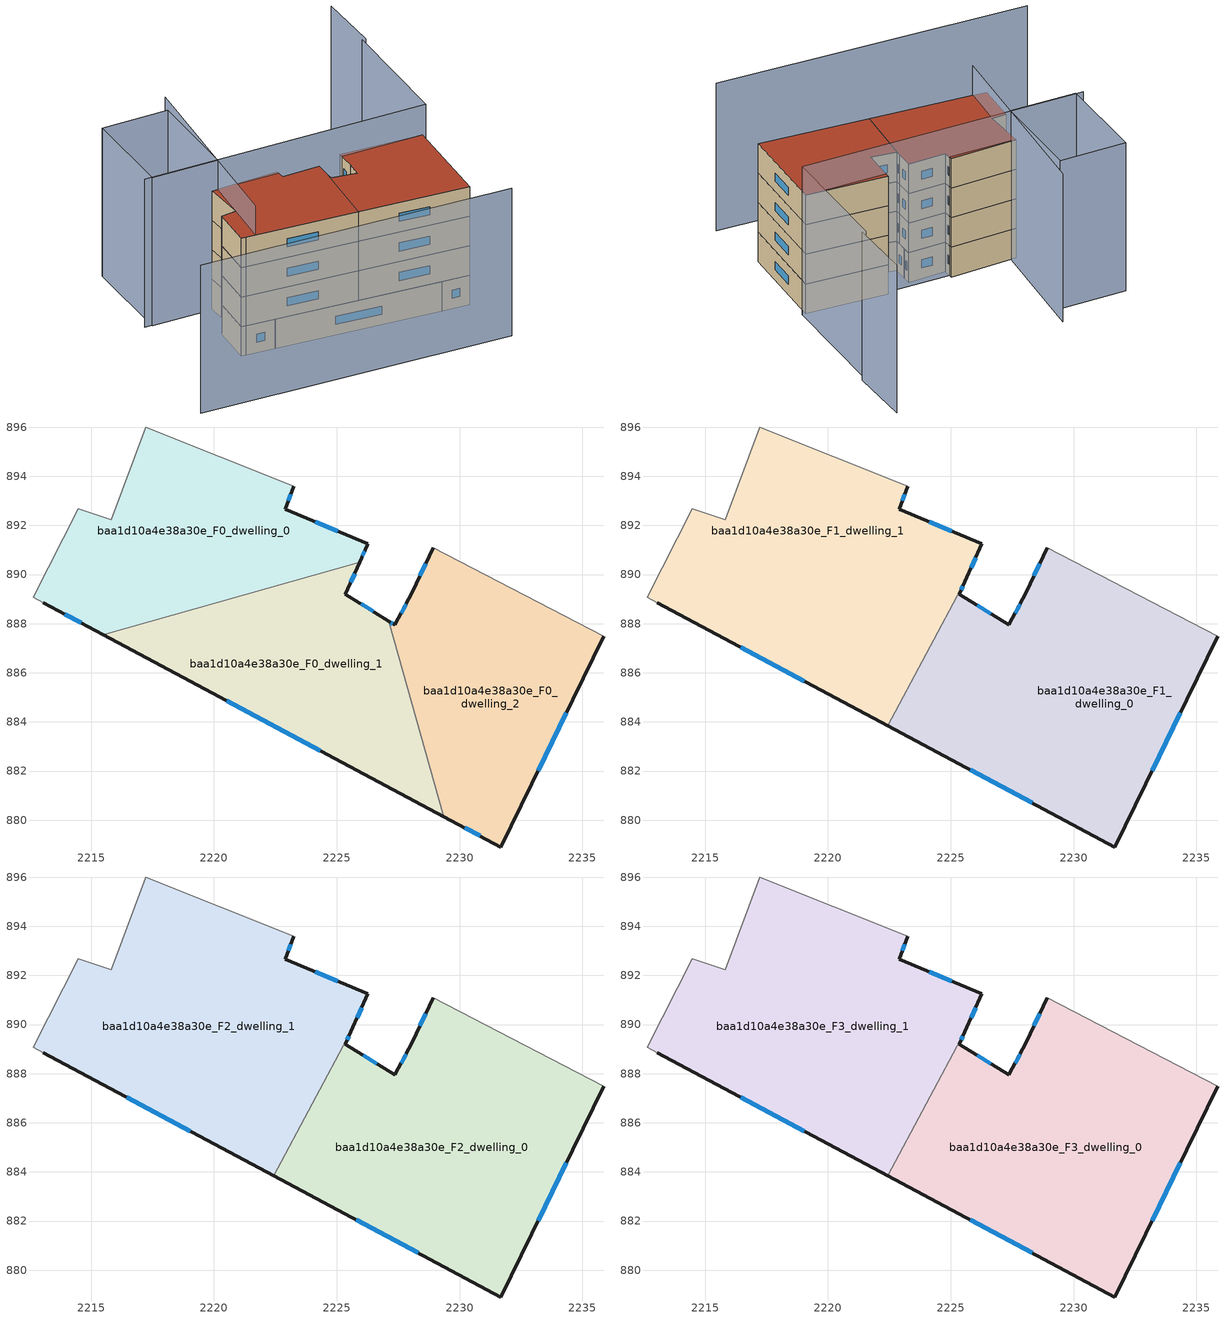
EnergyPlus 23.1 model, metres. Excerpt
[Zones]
baa1d10a4e38a30e_F0_dwelling_0
 floor ground (EU_floor_Construction): 2223.24,893.6 2222.9,892.67 2226.27,891.26 2226.25,891.2 2225.94,890.51 2215.49,887.56 2213.05,888.86 2212.64,889.08 2214.47,892.68 2215.82,892.24 2217.22,896.01 z0
 wall outside (EU_wall_Construction): 2225.94,890.51 2226.25,891.2 2226.27,891.26 2222.9,892.67 2223.24,893.6 / 2213.05,888.86 2215.49,887.56 z0:3
 wall adiabatic (EU_wall_Construction): 2223.24,893.6 2217.22,896.01 2215.82,892.24 2214.47,892.68 2212.64,889.08 2213.05,888.86 z0:3
 wall to baa1d10a4e38a30e_F0_dwelling_1 (EU_wall_Construction): 2215.49,887.56 2225.94,890.51 z0:3
 window (EU_Window_Construction): 2226.05,890.76 2226.13,890.95 / 2213.94,888.39 2214.6,888.03 / 2223.03,893 2223.12,893.26 / 2225.05,891.77 2224.13,892.16 z1.09:1.91
baa1d10a4e38a30e_F0_dwelling_1
 floor ground (EU_floor_Construction): 2227.12,888.1 2229.36,880.15 2215.49,887.56 2225.94,890.51 2225.35,889.21 z0
 wall outside (EU_wall_Construction): 2215.49,887.56 2229.36,880.15 / 2227.12,888.1 2225.35,889.21 2225.94,890.51 z0:3
 wall to baa1d10a4e38a30e_F0_dwelling_2 (EU_wall_Construction): 2229.37,880.15 2227.12,888.1 z0:3
 window (EU_Window_Construction): 2220.52,884.87 2224.33,882.84 / 2225.56,889.68 2225.72,890.04 / 2226.48,888.5 2226,888.81 z1.09:1.91
baa1d10a4e38a30e_F0_dwelling_2
 floor ground (EU_floor_Construction): 2235.87,887.49 2231.68,878.91 2229.36,880.15 2227.12,888.1 2227.36,887.95 2228.08,889.29 2228.92,891.1 z0
 wall outside (EU_wall_Construction): 2228.92,891.1 2228.08,889.29 2227.36,887.95 2227.12,888.1 / 2229.36,880.15 2231.68,878.91 2235.87,887.49 z0:3
 wall adiabatic (EU_wall_Construction): 2235.87,887.49 2228.92,891.1 z0:3
 window (EU_Window_Construction): 2227.82,888.8 2227.62,888.43 / 2228.62,890.44 2228.39,889.94 / 2233.2,882.02 2234.35,884.37 / 2230.21,879.7 2230.84,879.36 / 2227.28,888 2227.21,888.04 z1.09:1.91
baa1d10a4e38a30e_F1_dwelling_0
 floor to baa1d10a4e38a30e_F0_dwelling_1 (EU_floor_Construction): 2227.12,888.1 2229.36,880.15 2222.44,883.84 2225.57,889.7 2225.35,889.21 z3
 floor to baa1d10a4e38a30e_F0_dwelling_2 (EU_floor_Construction): 2235.87,887.49 2231.68,878.91 2229.36,880.15 2227.12,888.1 2227.36,887.95 2228.08,889.29 2228.92,891.1 z3
 wall outside (EU_wall_Construction): 2228.92,891.1 2228.08,889.29 2227.36,887.95 2225.35,889.21 2225.58,889.7 / 2222.44,883.84 2231.68,878.91 2235.87,887.49 z3:6
 wall adiabatic (EU_wall_Construction): 2235.87,887.49 2228.92,891.1 z3:6
 wall to baa1d10a4e38a30e_F1_dwelling_1 (EU_wall_Construction): 2225.58,889.7 2222.44,883.84 z3:6
 window (EU_Window_Construction): 2227.82,888.8 2227.62,888.43 / 2228.62,890.44 2228.39,889.94 / 2233.2,882.02 2234.35,884.37 / 2225.8,882.05 2228.33,880.7 / 2225.43,889.39 2225.5,889.52 / 2226.63,888.4 2226.08,888.75 z4.09:4.91
baa1d10a4e38a30e_F1_dwelling_1
 floor to baa1d10a4e38a30e_F0_dwelling_0 (EU_floor_Construction): 2223.24,893.6 2222.9,892.67 2226.27,891.26 2226.25,891.2 2225.94,890.51 2215.49,887.56 2213.05,888.86 2212.64,889.08 2214.47,892.68 2215.82,892.24 2217.22,896.01 z3
 floor to baa1d10a4e38a30e_F0_dwelling_1 (EU_floor_Construction): 2225.94,890.51 2225.57,889.7 2222.44,883.84 2215.49,887.56 z3
 wall outside (EU_wall_Construction): 2225.58,889.7 2226.27,891.26 2222.9,892.67 2223.24,893.6 / 2213.05,888.86 2222.44,883.84 z3:6
 wall adiabatic (EU_wall_Construction): 2223.24,893.6 2217.22,896.01 2215.82,892.24 2214.47,892.68 2212.64,889.08 2213.05,888.86 z3:6
 window (EU_Window_Construction): 2223.03,893 2223.12,893.26 / 2225.05,891.77 2224.13,892.16 / 2225.83,890.27 2226.02,890.69 / 2216.46,887.04 2219.03,885.66 z4.09:4.91
baa1d10a4e38a30e_F2_dwelling_0
 floor to baa1d10a4e38a30e_F1_dwelling_0 (EU_floor_Construction): 2235.87,887.49 2231.68,878.91 2222.44,883.84 2225.58,889.7 2225.35,889.21 2227.36,887.95 2228.08,889.29 2228.92,891.1 z6
 wall outside (EU_wall_Construction): 2228.92,891.1 2228.08,889.29 2227.36,887.95 2225.35,889.21 2225.58,889.7 / 2222.44,883.84 2231.68,878.91 2235.87,887.49 z6:9
 wall adiabatic (EU_wall_Construction): 2235.87,887.49 2228.92,891.1 z6:9
 wall to baa1d10a4e38a30e_F2_dwelling_1 (EU_wall_Construction): 2225.58,889.7 2222.44,883.84 z6:9
 window (EU_Window_Construction): 2227.82,888.8 2227.62,888.43 / 2228.62,890.44 2228.39,889.94 / 2233.2,882.02 2234.35,884.37 / 2225.8,882.05 2228.33,880.7 / 2225.43,889.39 2225.5,889.52 / 2226.63,888.4 2226.08,888.75 z7.09:7.91
baa1d10a4e38a30e_F2_dwelling_1
 floor to baa1d10a4e38a30e_F1_dwelling_1 (EU_floor_Construction): 2223.24,893.6 2222.9,892.67 2226.27,891.26 2225.58,889.7 2222.44,883.84 2213.05,888.86 2212.64,889.08 2214.47,892.68 2215.82,892.24 2217.22,896.01 z6
 wall outside (EU_wall_Construction): 2225.58,889.7 2226.27,891.26 2222.9,892.67 2223.24,893.6 / 2213.05,888.86 2222.44,883.84 z6:9
 wall adiabatic (EU_wall_Construction): 2223.24,893.6 2217.22,896.01 2215.82,892.24 2214.47,892.68 2212.64,889.08 2213.05,888.86 z6:9
 window (EU_Window_Construction): 2223.03,893 2223.12,893.26 / 2225.05,891.77 2224.13,892.16 / 2225.83,890.27 2226.02,890.69 / 2216.46,887.04 2219.03,885.66 z7.09:7.91
baa1d10a4e38a30e_F3_dwelling_0
 floor to baa1d10a4e38a30e_F2_dwelling_0 (EU_floor_Construction): 2235.87,887.49 2231.68,878.91 2222.44,883.84 2225.58,889.7 2225.35,889.21 2227.36,887.95 2228.08,889.29 2228.92,891.1 z9
 wall outside (EU_wall_Construction): 2228.92,891.1 2228.08,889.29 2227.36,887.95 2225.35,889.21 2225.58,889.7 / 2222.44,883.84 2231.68,878.91 2235.87,887.49 z9:12
 wall adiabatic (EU_wall_Construction): 2235.87,887.49 2228.92,891.1 z9:12
 wall to baa1d10a4e38a30e_F3_dwelling_1 (EU_wall_Construction): 2225.58,889.7 2222.44,883.84 z9:12
 window (EU_Window_Construction): 2227.82,888.8 2227.62,888.43 / 2228.62,890.44 2228.39,889.94 / 2233.2,882.02 2234.35,884.37 / 2225.8,882.05 2228.33,880.7 / 2225.43,889.39 2225.5,889.52 / 2226.63,888.4 2226.08,888.75 z10.09:10.91
 roof outside (EU_roof_Construction): 2231.68,878.91 2235.87,887.49 2228.92,891.1 2228.08,889.29 2227.36,887.95 2225.35,889.21 2225.58,889.7 2222.44,883.84 z12
baa1d10a4e38a30e_F3_dwelling_1
 floor to baa1d10a4e38a30e_F2_dwelling_1 (EU_floor_Construction): 2223.24,893.6 2222.9,892.67 2226.27,891.26 2225.58,889.7 2222.44,883.84 2213.05,888.86 2212.64,889.08 2214.47,892.68 2215.82,892.24 2217.22,896.01 z9
 wall outside (EU_wall_Construction): 2225.58,889.7 2226.27,891.26 2222.9,892.67 2223.24,893.6 / 2213.05,888.86 2222.44,883.84 z9:12
 wall adiabatic (EU_wall_Construction): 2223.24,893.6 2217.22,896.01 2215.82,892.24 2214.47,892.68 2212.64,889.08 2213.05,888.86 z9:12
 window (EU_Window_Construction): 2223.03,893 2223.12,893.26 / 2225.05,891.77 2224.13,892.16 / 2225.83,890.27 2226.02,890.69 / 2216.46,887.04 2219.03,885.66 z10.09:10.91
 roof outside (EU_roof_Construction): 2222.44,883.84 2225.58,889.7 2226.27,891.26 2222.9,892.67 2223.24,893.6 2217.22,896.01 2215.82,892.24 2214.47,892.68 2212.64,889.08 2213.05,888.86 z12
shading: 2203.08,885.97 2229.91,872.87 / 2241.19,898.37 2236.19,887.34 / 2236.19,887.34 2211.24,898.67 / 2223.06,905.76 2213.8,888.46 / 2243.93,903.96 2241.49,898.24 / 2215.64,906.84 2221.49,904.23 / 2221.49,904.23 2217.68,895.69 / 2217.68,895.69 2211.83,898.3 / 2211.83,898.3 2215.64,906.84 z0:15
[Building]
EU S2 Campaign: North Axis=0; Terrain=City; Solar Distribution=FullExterior
[Site:Location]
Bologna: Latitude=44.5; Longitude=11.25; Time Zone=1; Elevation=37
[SizingPeriod:WeatherFileDays]
AnnualSizingPeriod: Begin Month=1; Begin Day of Month=1; End Month=12; End Day of Month=31; Day of Week for Start Day=Monday; Use Weather File Daylight Saving Period=No; Use Weather File Rain and Snow Indicators=No
[MATERIAL]
EU_InternalMass_Material: Roughness=MediumRough; Thickness=0.1; Conductivity=1; Density=1800; Specific Heat=900; Thermal Absorptance=0.9; Solar Absorptance=0.7; Visible Absorptance=0.7
[MATERIAL:NOMASS] Roughness=MediumRough; Thermal Absorptance=0.9; Solar Absorptance=0.7; Visible Absorptance=0.7
Name | Thermal Resistance
EU_wall_NoMass | 0.818544
EU_roof_NoMass | 0.6448
EU_floor_NoMass | 0.806
[WINDOWMATERIAL:SIMPLEGLAZINGSYSTEM]
EU_Window_SimpleGlazing: UFactor=4.43105; Solar Heat Gain Coefficient=0.85; Visible Transmittance=0.85
[CONSTRUCTION]
EU_wall_Construction: EU_wall_NoMass
EU_roof_Construction: EU_roof_NoMass
EU_floor_Construction: EU_floor_NoMass
EU_Window_Construction: EU_Window_SimpleGlazing
EU_InternalMass_Construction: EU_InternalMass_Material
[ZONE] Type=1; Multiplier=1; Ceiling Height=autocalculate; Floor Area=autocalculate; Part of Total Floor Area=Yes
Name | Volume
baa1d10a4e38a30e_F0_dwelling_0 | 179.205
baa1d10a4e38a30e_F1_dwelling_0; baa1d10a4e38a30e_F2_dwelling_0; baa1d10a4e38a30e_F3_dwelling_0 | 268.797
baa1d10a4e38a30e_F0_dwelling_1 | 179.197
baa1d10a4e38a30e_F1_dwelling_1 | 268.8
baa1d10a4e38a30e_F2_dwelling_1; baa1d10a4e38a30e_F3_dwelling_1 | 268.805
baa1d10a4e38a30e_F0_dwelling_2 | 179.196
[INTERNALMASS] Construction=EU_InternalMass_Construction
Name | Zone or ZoneList | Surface Area
baa1d10a4e38a30e_F0_dwelling_0_EU_InternalMass | baa1d10a4e38a30e_F0_dwelling_0 | 59.7346
baa1d10a4e38a30e_F0_dwelling_1_EU_InternalMass | baa1d10a4e38a30e_F0_dwelling_1 | 59.7318
baa1d10a4e38a30e_F0_dwelling_2_EU_InternalMass | baa1d10a4e38a30e_F0_dwelling_2 | 59.7316
baa1d10a4e38a30e_F1_dwelling_0_EU_InternalMass | baa1d10a4e38a30e_F1_dwelling_0 | 89.599
baa1d10a4e38a30e_F1_dwelling_1_EU_InternalMass | baa1d10a4e38a30e_F1_dwelling_1 | 89.6017
baa1d10a4e38a30e_F2_dwelling_0_EU_InternalMass | baa1d10a4e38a30e_F2_dwelling_0 | 89.599
baa1d10a4e38a30e_F2_dwelling_1_EU_InternalMass | baa1d10a4e38a30e_F2_dwelling_1 | 89.6017
baa1d10a4e38a30e_F3_dwelling_0_EU_InternalMass | baa1d10a4e38a30e_F3_dwelling_0 | 89.599
baa1d10a4e38a30e_F3_dwelling_1_EU_InternalMass | baa1d10a4e38a30e_F3_dwelling_1 | 89.6017
[OTHEREQUIPMENT] Fuel Type=Electricity; Design Level Calculation Method=Watts/Area; Power per Zone Floor Area=1; Fraction Latent=0; Fraction Radiant=0; Fraction Lost=0; Carbon Dioxide Generation Rate=0; EndUse Subcategory=EU_Step8_InternalGains
Name | Zone or ZoneList or Space or SpaceList | Schedule
EU_Step8_InternalGain_baa1d10a4e38a30e_F0_dwelling_0_f000 | baa1d10a4e38a30e_F0_dwelling_0 | EU_Step8_GainSchedule_baa1d10a4e38a30e_F0_dwelling_0_f000
EU_Step8_InternalGain_baa1d10a4e38a30e_F0_dwelling_1_f000 | baa1d10a4e38a30e_F0_dwelling_1 | EU_Step8_GainSchedule_baa1d10a4e38a30e_F0_dwelling_1_f000
EU_Step8_InternalGain_baa1d10a4e38a30e_F0_dwelling_2_f000 | baa1d10a4e38a30e_F0_dwelling_2 | EU_Step8_GainSchedule_baa1d10a4e38a30e_F0_dwelling_2_f000
EU_Step8_InternalGain_baa1d10a4e38a30e_F1_dwelling_0_f000 | baa1d10a4e38a30e_F1_dwelling_0 | EU_Step8_GainSchedule_baa1d10a4e38a30e_F1_dwelling_0_f000
EU_Step8_InternalGain_baa1d10a4e38a30e_F1_dwelling_1_f000 | baa1d10a4e38a30e_F1_dwelling_1 | EU_Step8_GainSchedule_baa1d10a4e38a30e_F1_dwelling_1_f000
EU_Step8_InternalGain_baa1d10a4e38a30e_F2_dwelling_0_f000 | baa1d10a4e38a30e_F2_dwelling_0 | EU_Step8_GainSchedule_baa1d10a4e38a30e_F2_dwelling_0_f000
EU_Step8_InternalGain_baa1d10a4e38a30e_F2_dwelling_1_f000 | baa1d10a4e38a30e_F2_dwelling_1 | EU_Step8_GainSchedule_baa1d10a4e38a30e_F2_dwelling_1_f000
EU_Step8_InternalGain_baa1d10a4e38a30e_F3_dwelling_0_f000 | baa1d10a4e38a30e_F3_dwelling_0 | EU_Step8_GainSchedule_baa1d10a4e38a30e_F3_dwelling_0_f000
EU_Step8_InternalGain_baa1d10a4e38a30e_F3_dwelling_1_f000 | baa1d10a4e38a30e_F3_dwelling_1 | EU_Step8_GainSchedule_baa1d10a4e38a30e_F3_dwelling_1_f000
[ZONEVENTILATION:DESIGNFLOWRATE] Schedule=EU_AlwaysOn; Design Flow Rate Calculation Method=AirChanges/Hour; Air Changes per Hour=0.708969; Ventilation Type=Natural; Fan Pressure Rise=0; Fan Total Efficiency=1; Constant Term Coefficient=1; Temperature Term Coefficient=0; Velocity Term Coefficient=0; Velocity Squared Term Coefficient=0; Minimum Indoor Temperature=-100; Maximum Indoor Temperature=100; Delta Temperature=-100; Minimum Outdoor Temperature=-100; Maximum Outdoor Temperature=100; Maximum Wind Speed=40
Name | Zone or ZoneList or Space or SpaceList
EU_ConstantAir_baa1d10a4e38a30e_F0_dwelling_0 | baa1d10a4e38a30e_F0_dwelling_0
EU_ConstantAir_baa1d10a4e38a30e_F0_dwelling_1 | baa1d10a4e38a30e_F0_dwelling_1
EU_ConstantAir_baa1d10a4e38a30e_F0_dwelling_2 | baa1d10a4e38a30e_F0_dwelling_2
EU_ConstantAir_baa1d10a4e38a30e_F1_dwelling_0 | baa1d10a4e38a30e_F1_dwelling_0
EU_ConstantAir_baa1d10a4e38a30e_F1_dwelling_1 | baa1d10a4e38a30e_F1_dwelling_1
EU_ConstantAir_baa1d10a4e38a30e_F2_dwelling_0 | baa1d10a4e38a30e_F2_dwelling_0
EU_ConstantAir_baa1d10a4e38a30e_F2_dwelling_1 | baa1d10a4e38a30e_F2_dwelling_1
EU_ConstantAir_baa1d10a4e38a30e_F3_dwelling_0 | baa1d10a4e38a30e_F3_dwelling_0
EU_ConstantAir_baa1d10a4e38a30e_F3_dwelling_1 | baa1d10a4e38a30e_F3_dwelling_1
[HVACTEMPLATE:THERMOSTAT] Constant Heating Setpoint=20; Constant Cooling Setpoint=50
EU_HeatOnly_baa1d10a4e38a30e_F0_dwelling_0; EU_HeatOnly_baa1d10a4e38a30e_F0_dwelling_1; EU_HeatOnly_baa1d10a4e38a30e_F0_dwelling_2; EU_HeatOnly_baa1d10a4e38a30e_F1_dwelling_0; EU_HeatOnly_baa1d10a4e38a30e_F1_dwelling_1; EU_HeatOnly_baa1d10a4e38a30e_F2_dwelling_0; EU_HeatOnly_baa1d10a4e38a30e_F2_dwelling_1; EU_HeatOnly_baa1d10a4e38a30e_F3_dwelling_0; EU_HeatOnly_baa1d10a4e38a30e_F3_dwelling_1
[HVACTEMPLATE:ZONE:IDEALLOADSAIRSYSTEM] System Availability Schedule=EU_AlwaysOn; Maximum Heating Supply Air Temperature=50; Minimum Cooling Supply Air Temperature=13; Maximum Heating Supply Air Humidity Ratio=0.0156; Minimum Cooling Supply Air Humidity Ratio=0.0077; Heating Limit=NoLimit; Cooling Limit=NoLimit; Heating Availability Schedule=EU_AlwaysOn; Cooling Availability Schedule=EU_CoolingOff; Dehumidification Control Type=ConstantSensibleHeatRatio; Cooling Sensible Heat Ratio=0.7; Dehumidification Setpoint=60; Humidification Control Type=None; Humidification Setpoint=30; Outdoor Air Method=None; Outdoor Air Flow Rate per Person=0.00944; Outdoor Air Flow Rate per Zone Floor Area=0; Outdoor Air Flow Rate per Zone=0; Demand Controlled Ventilation Type=None; Outdoor Air Economizer Type=NoEconomizer; Heat Recovery Type=None; Sensible Heat Recovery Effectiveness=0.7; Latent Heat Recovery Effectiveness=0.65
Name | Template Thermostat
baa1d10a4e38a30e_F0_dwelling_0 | EU_HeatOnly_baa1d10a4e38a30e_F0_dwelling_0
baa1d10a4e38a30e_F0_dwelling_1 | EU_HeatOnly_baa1d10a4e38a30e_F0_dwelling_1
baa1d10a4e38a30e_F0_dwelling_2 | EU_HeatOnly_baa1d10a4e38a30e_F0_dwelling_2
baa1d10a4e38a30e_F1_dwelling_0 | EU_HeatOnly_baa1d10a4e38a30e_F1_dwelling_0
baa1d10a4e38a30e_F1_dwelling_1 | EU_HeatOnly_baa1d10a4e38a30e_F1_dwelling_1
baa1d10a4e38a30e_F2_dwelling_0 | EU_HeatOnly_baa1d10a4e38a30e_F2_dwelling_0
baa1d10a4e38a30e_F2_dwelling_1 | EU_HeatOnly_baa1d10a4e38a30e_F2_dwelling_1
baa1d10a4e38a30e_F3_dwelling_0 | EU_HeatOnly_baa1d10a4e38a30e_F3_dwelling_0
baa1d10a4e38a30e_F3_dwelling_1 | EU_HeatOnly_baa1d10a4e38a30e_F3_dwelling_1
[SIZING:ZONE] Zone Cooling Design Supply Air Temperature Input Method=SupplyAirTemperature; Zone Cooling Design Supply Air Temperature=13; Zone Heating Design Supply Air Temperature Input Method=SupplyAirTemperature; Zone Heating Design Supply Air Temperature=50; Zone Cooling Design Supply Air Humidity Ratio=0.008; Zone Heating Design Supply Air Humidity Ratio=0.008; Cooling Design Air Flow Method=DesignDay; Cooling Design Air Flow Rate=0; Cooling Minimum Air Flow per Zone Floor Area=0.000762; Cooling Minimum Air Flow=0; Cooling Minimum Air Flow Fraction=0.2; Heating Design Air Flow Method=DesignDay; Heating Design Air Flow Rate=0; Heating Maximum Air Flow per Zone Floor Area=0.002032; Heating Maximum Air Flow=0.141576; Heating Maximum Air Flow Fraction=0.3; Account for Dedicated Outdoor Air System=No; Dedicated Outdoor Air System Control Strategy=NeutralSupplyAir; Dedicated Outdoor Air Low Setpoint Temperature for Design=autosize; Dedicated Outdoor Air High Setpoint Temperature for Design=autosize; Zone Load Sizing Method=Sensible Load Only No Latent Load; Zone Latent Cooling Design Supply Air Humidity Ratio Input Method=HumidityRatioDifference; Zone Cooling Design Supply Air Humidity Ratio Difference=0.005; Zone Latent Heating Design Supply Air Humidity Ratio Input Method=HumidityRatioDifference; Zone Humidification Design Supply Air Humidity Ratio Difference=0.005
baa1d10a4e38a30e_F0_dwelling_0; baa1d10a4e38a30e_F0_dwelling_1; baa1d10a4e38a30e_F0_dwelling_2; baa1d10a4e38a30e_F1_dwelling_0; baa1d10a4e38a30e_F1_dwelling_1; baa1d10a4e38a30e_F2_dwelling_0; baa1d10a4e38a30e_F2_dwelling_1; baa1d10a4e38a30e_F3_dwelling_0; baa1d10a4e38a30e_F3_dwelling_1
[SCHEDULE:CONSTANT]
Name | Hourly Value
EU_AlwaysOn | 1
EU_CoolingOff | 0
[SCHEDULE:FILE] Column Number=1; Rows to Skip at Top=0; Number of Hours of Data=8760; Column Separator=Comma; Interpolate to Timestep=No; Minutes per Item=60; Adjust Schedule for Daylight Savings=Yes
Name | File
EU_Step8_GainSchedule_baa1d10a4e38a30e_F0_dwelling_0_f000 | ../../schedules/baa1d10a4e38a30e/baa1d10a4e38a30e_F0_dwelling_0_f000_gain.csv
EU_Step8_GainSchedule_baa1d10a4e38a30e_F0_dwelling_1_f000 | ../../schedules/baa1d10a4e38a30e/baa1d10a4e38a30e_F0_dwelling_1_f000_gain.csv
EU_Step8_GainSchedule_baa1d10a4e38a30e_F0_dwelling_2_f000 | ../../schedules/baa1d10a4e38a30e/baa1d10a4e38a30e_F0_dwelling_2_f000_gain.csv
EU_Step8_GainSchedule_baa1d10a4e38a30e_F1_dwelling_0_f000 | ../../schedules/baa1d10a4e38a30e/baa1d10a4e38a30e_F1_dwelling_0_f000_gain.csv
EU_Step8_GainSchedule_baa1d10a4e38a30e_F1_dwelling_1_f000 | ../../schedules/baa1d10a4e38a30e/baa1d10a4e38a30e_F1_dwelling_1_f000_gain.csv
EU_Step8_GainSchedule_baa1d10a4e38a30e_F2_dwelling_0_f000 | ../../schedules/baa1d10a4e38a30e/baa1d10a4e38a30e_F2_dwelling_0_f000_gain.csv
EU_Step8_GainSchedule_baa1d10a4e38a30e_F2_dwelling_1_f000 | ../../schedules/baa1d10a4e38a30e/baa1d10a4e38a30e_F2_dwelling_1_f000_gain.csv
EU_Step8_GainSchedule_baa1d10a4e38a30e_F3_dwelling_0_f000 | ../../schedules/baa1d10a4e38a30e/baa1d10a4e38a30e_F3_dwelling_0_f000_gain.csv
EU_Step8_GainSchedule_baa1d10a4e38a30e_F3_dwelling_1_f000 | ../../schedules/baa1d10a4e38a30e/baa1d10a4e38a30e_F3_dwelling_1_f000_gain.csv
